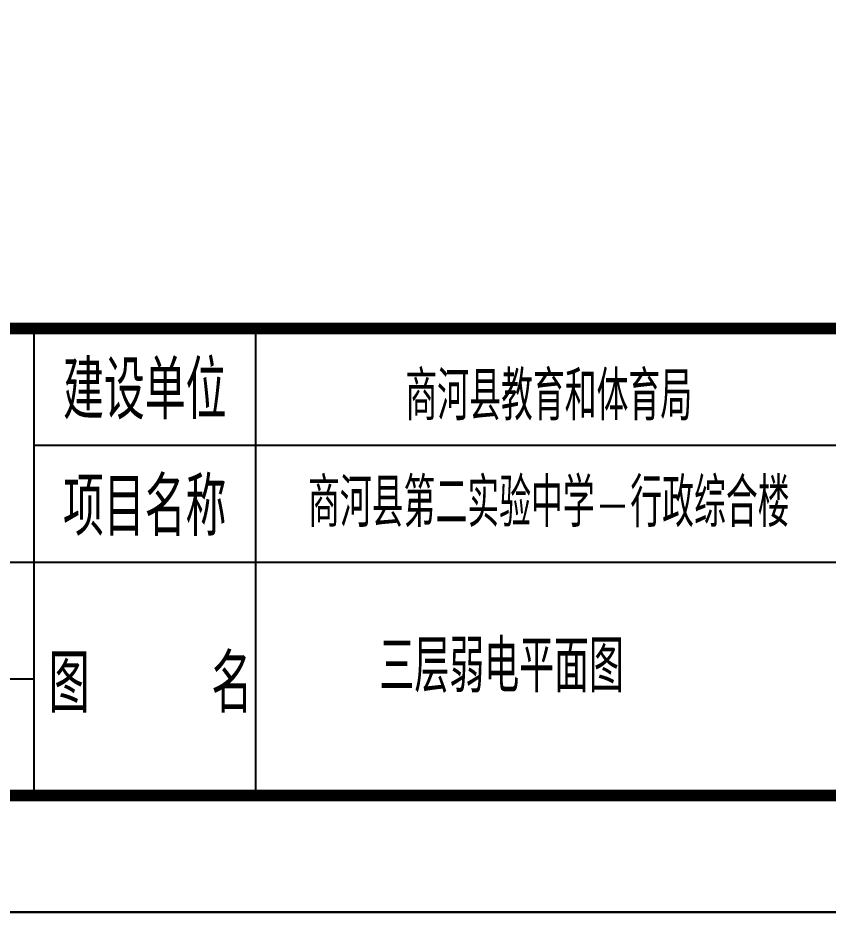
# Model space of a CAD drawing. Extents: x -55438775289 to -98440, y -7665632576 to 9496667396.
# Drawn here: x -143446 to -133033, y -21965 to -10471 of the extents above; entities that cross this region are included whole.
import ezdxf
from ezdxf.enums import TextEntityAlignment as Align

# ---------------------------------------------------------------- set-up
doc = ezdxf.new("R2010")
doc.units = 0
doc.header["$LTSCALE"] = 1000
doc.layers.add('FRAME', color=7, linetype='CONTINUOUS')
doc.layers.add('图名', color=7, linetype='CONTINUOUS')
doc.styles.add('DQ', font='chmltxt.shx', dxfattribs={"width": 0.7, "bigfont": 'chmlhz.shx'})
doc.styles.add('FRAME-3', font='romans.shx', dxfattribs={"width": 0.7, "bigfont": 'hztxt.shx'})

# ---------------------------------------------------------------- blocks, each defined once
blk = doc.blocks.new('a1')
at = {"layer": 'FRAME'}
for p, q in [((87519.7, 131240.1), (115319.7, 131240.1)), ((93119.7, 131240.1), (93119.7, 127240.1)), ((95019.7, 131240.1), (95019.7, 127240.1)), ((93119.7, 130240.1), (115319.7, 130240.1)), ((87519.7, 129240.1), (115319.7, 129240.1)), ((87519.7, 128240.1), (93119.7, 128240.1)), ((87519.7, 127240.1), (115319.7, 127240.1))]:
    blk.add_line(p, q, dxfattribs=at)
blk.add_lwpolyline([(32219.7, 126240.1), (116319.7, 126240.1), (116319.7, 185640.1), (32219.7, 185640.1)], close=True, dxfattribs=at)
at = {"layer": 'FRAME', "const_width": 100}
blk.add_lwpolyline([(34719.7, 127240.1), (115319.7, 127240.1), (115319.7, 184640.1), (34719.7, 184640.1)], close=True, dxfattribs=at)
blk.add_lwpolyline([(87519.7, 127240.1), (87519.7, 131240.1), (115319.7, 131240.1)], dxfattribs=at)
at = {"layer": 'FRAME', "style": 'FRAME-3'}
for s, height, width, p in [('建设单位', 500, 0.7, (94069.7, 130740.1)), ('商河县教育和体育局', 420, 0.65, (97531.3, 130686.5)), ('项目名称', 500, 0.7, (94069.7, 129740.1)), ('商河县第二实验中学-行政综合楼', 420, 0.65, (97531.3, 129772.9)), ('图    名', 500, 0.7, (94118.7, 128224.6))]:
    blk.add_text(s, height=height, dxfattribs=dict(at, width=width)).set_placement(p, align=Align.MIDDLE)
blk = doc.blocks.new('打印框')
at = {"layer": 'FRAME'}
blk.add_lwpolyline([(-894711.4, 340005.9), (-810611.4, 340005.9), (-810611.4, 280605.9), (-894711.4, 280605.9)], close=True, dxfattribs=at)

msp = doc.modelspace()

# ---------------------------------------------------------------- block references
at = {"layer": 'FRAME', "xscale": 1.5, "yscale": 1.5, "zscale": 1.5}
for name, p in [('a1', (-282920, -211325)), ('打印框', (1107477, -442874))]:
    msp.add_blockref(name, p, dxfattribs=at)

# ---------------------------------------------------------------- texts
at = {"layer": '图名', "style": 'DQ', "width": 0.7}
msp.add_text('三层弱电平面图', height=675, dxfattribs=at).set_placement((-138799, -18804), align=Align.MIDDLE_LEFT)

doc.saveas('drawing.dxf')
